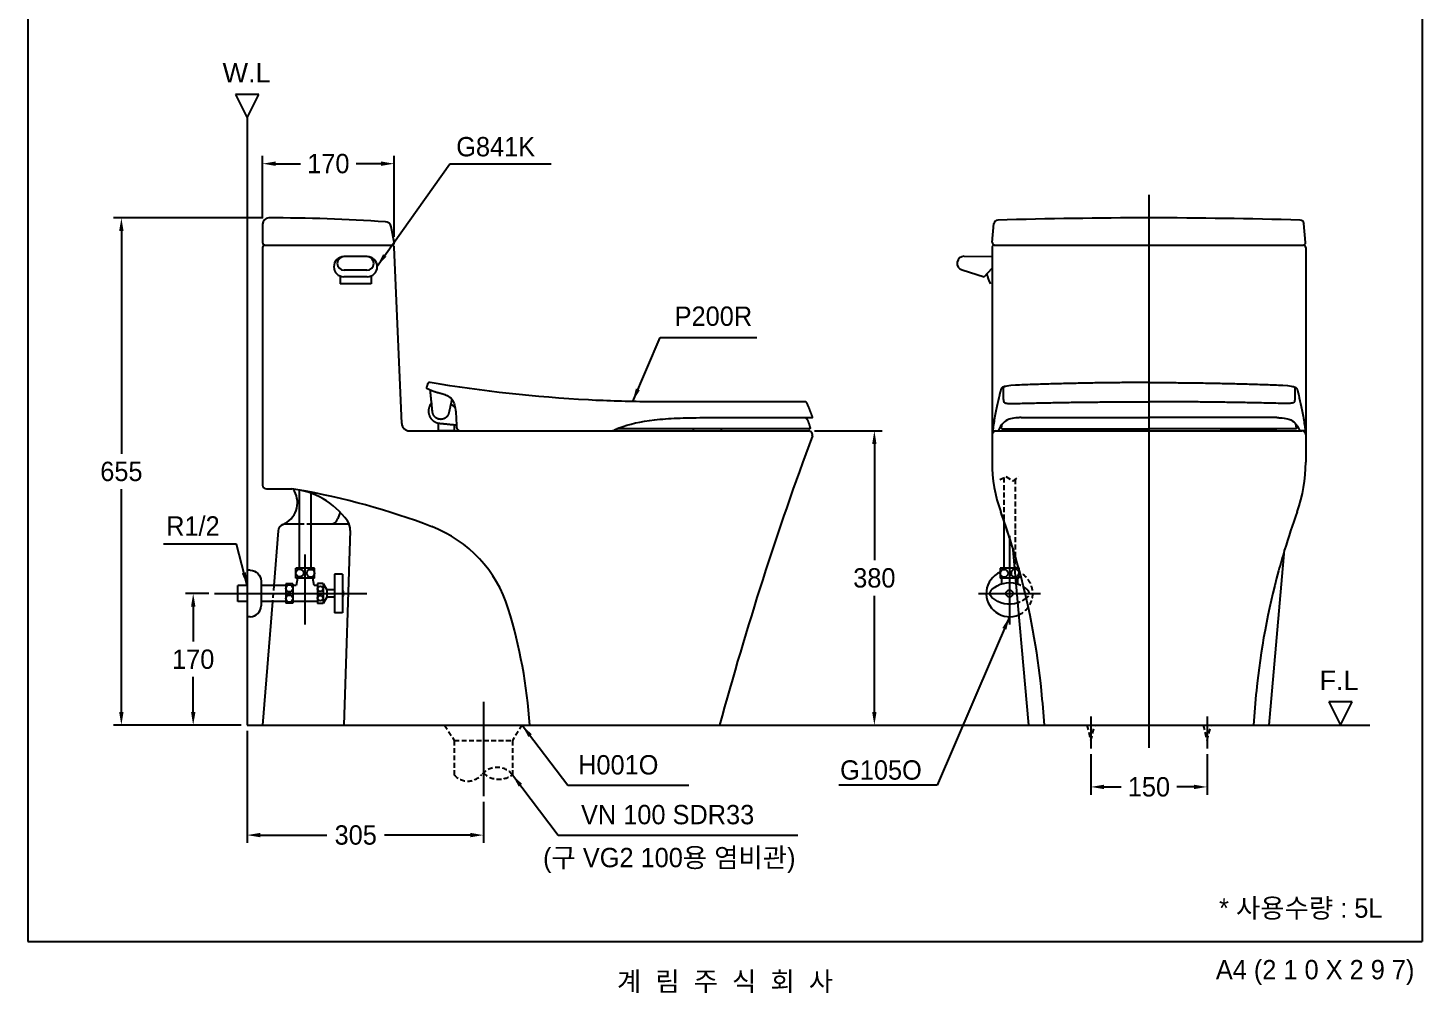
# Model space of a CAD drawing. Header units: millimetres. Extents: x 4660 to 14520, y -4429 to -1100.
# Drawn here: x 12720 to 14520, y -3697 to -2450 of the extents above; entities that cross this region are included whole.
import ezdxf
from ezdxf.enums import TextEntityAlignment as Align
from ezdxf.lldxf.tags import DXFTag

# ---------------------------------------------------------------- set-up
doc = ezdxf.new("R2010")
doc.units = ezdxf.units.MM
doc.linetypes.add('DASHED2', pattern=[9.525, 6.35, -3.175])
for name, color, linetype in [('TEXT', 7, 'Continuous'), ('내부선 및 부속', 4, 'Continuous'), ('도각라인', 255, 'Continuous'), ('외형선', 3, 'Continuous'), ('점선', 6, 'DASHED2'), ('중심선', 1, 'DASHED'), ('치수선', 7, 'Continuous')]:
    doc.layers.add(name, color=color, linetype=linetype)
doc.styles.add('____', font='')
doc.styles.add('타이틀', font='H2GTRM.TTF', dxfattribs={"height": 25})
doc.styles.get('____').set_extended_font_data('굴림')
tags = doc.linetypes.add('DASHDOT', pattern=[70, 31, -13, 13, -13]).pattern_tags.tags
tags[10:11] = [DXFTag(74, 4), DXFTag(75, 0), DXFTag(340, '0'), DXFTag(46, 0.0), DXFTag(50, 0.0), DXFTag(44, 0.0), DXFTag(45, 0.0)]
tags[8:9] = [DXFTag(74, 4), DXFTag(75, 0), DXFTag(340, '0'), DXFTag(46, 0.0), DXFTag(50, 0.0), DXFTag(44, 0.0), DXFTag(45, 0.0)]
tags[6:7] = [DXFTag(74, 4), DXFTag(75, 0), DXFTag(340, '0'), DXFTag(46, 0.0), DXFTag(50, 0.0), DXFTag(44, 0.0), DXFTag(45, 0.0)]
tags[4:5] = [DXFTag(74, 4), DXFTag(75, 0), DXFTag(340, '0'), DXFTag(46, 0.0), DXFTag(50, 0.0), DXFTag(44, 0.0), DXFTag(45, 0.0)]
tags = doc.linetypes.add('DASHED', pattern=[25.72, 12.86, -12.86]).pattern_tags.tags
tags[6:7] = [DXFTag(74, 4), DXFTag(75, 0), DXFTag(340, '0'), DXFTag(46, 0.0), DXFTag(50, 0.0), DXFTag(44, 0.0), DXFTag(45, 0.0)]
tags[4:5] = [DXFTag(74, 4), DXFTag(75, 0), DXFTag(340, '0'), DXFTag(46, 0.0), DXFTag(50, 0.0), DXFTag(44, 0.0), DXFTag(45, 0.0)]
doc.dimstyles.new('MSADIM', dxfattribs={"dimtxt": 33, "dimasz": 17, "dimexe": 10, "dimexo": 7.5, "dimgap": 10, "dimtad": 0, "dimtih": 1, "dimtoh": 1, "dimdec": 0, "dimzin": 1, "dimdsep": 46, "dimtxsty": '____', "dimcen": 11.25, "dimadec": 0, "dimazin": 0, "dimtfac": 1, "dimtdec": 0, "dimtix": 1, "dimtmove": 0, "dimatfit": 3, "dimfxl": 1, "dimtolj": 1, "dimtzin": 1, "dimarcsym": 0})

# ---------------------------------------------------------------- blocks, each defined once
blk = doc.blocks.new('*D61')
at = {"layer": '치수선', "color": 0, "linetype": 'Continuous', "lineweight": -2, "transparency": 16777216}
for p, q in [((13022.5, -2696.2), (13022.5, -2615.7)), ((13039.5, -2625.7), (13071.6, -2625.7)), ((13175.5, -2625.7), (13143.4, -2625.7)), ((13192.5, -2720.2), (13192.5, -2615.7))]:
    blk.add_line(p, q, dxfattribs=at)
at = {"layer": '치수선', "color": 0, "linetype": 'Continuous', "transparency": 16777216}
for points in [[(13039.5, -2622.8), (13039.5, -2628.5), (13022.5, -2625.7)], [(13175.5, -2622.8), (13175.5, -2628.5), (13192.5, -2625.7)]]:
    blk.add_solid(points, dxfattribs=at)
at = {"layer": '치수선', "color": 0, "linetype": 'Continuous', "transparency": 16777216, "insert": (13107.5, -2625.7), "char_height": 25, "attachment_point": 5, "style": '____'}
blk.add_mtext('\\A1;170', dxfattribs=at)
blk = doc.blocks.new('*D66')
at = {"layer": '치수선', "color": 0, "linetype": 'Continuous', "lineweight": -2, "transparency": 16777216}
for p, q in [((13023, -2695.7), (12830.3, -2695.7)), ((12840.3, -2712.7), (12840.3, -3000.3)), ((12840.3, -3333.7), (12840.3, -3046)), ((12995.1, -3350.7), (12830.3, -3350.7))]:
    blk.add_line(p, q, dxfattribs=at)
at = {"layer": '치수선', "color": 0, "linetype": 'Continuous', "transparency": 16777216}
for points in [[(12837.4, -2712.7), (12843.1, -2712.7), (12840.3, -2695.7)], [(12837.4, -3333.7), (12843.1, -3333.7), (12840.3, -3350.7)]]:
    blk.add_solid(points, dxfattribs=at)
at = {"layer": '치수선', "color": 0, "linetype": 'Continuous', "transparency": 16777216, "insert": (12840.3, -3023.2), "char_height": 25, "attachment_point": 5, "style": '____'}
blk.add_mtext('\\A1;655', dxfattribs=at)
blk = doc.blocks.new('*D57')
at = {"layer": '치수선', "color": 0, "linetype": 'Continuous', "lineweight": -2, "transparency": 16777216}
for p, q in [((13002.6, -3358.2), (13002.6, -3502.7)), ((13307.6, -3449.9), (13307.6, -3502.7)), ((13019.6, -3492.7), (13105.5, -3492.7)), ((13290.6, -3492.7), (13180.1, -3492.7))]:
    blk.add_line(p, q, dxfattribs=at)
at = {"layer": '치수선', "color": 0, "linetype": 'Continuous', "transparency": 16777216}
for points in [[(13019.6, -3489.8), (13019.6, -3495.5), (13002.6, -3492.7)], [(13290.6, -3489.8), (13290.6, -3495.5), (13307.6, -3492.7)]]:
    blk.add_solid(points, dxfattribs=at)
at = {"layer": '치수선', "color": 0, "linetype": 'Continuous', "transparency": 16777216, "insert": (13142.8, -3492.7), "char_height": 25, "attachment_point": 5, "style": '____'}
blk.add_mtext('\\A1;305', dxfattribs=at)
blk = doc.blocks.new('*D58')
at = {"layer": '치수선', "color": 0, "linetype": 'Continuous', "lineweight": -2, "transparency": 16777216}
for p, q in [((12953.1, -3180.7), (12923, -3180.7)), ((12933, -3197.7), (12933, -3242.8)), ((12933, -3333.7), (12933, -3288.5)), ((12995.1, -3350.7), (12923, -3350.7))]:
    blk.add_line(p, q, dxfattribs=at)
at = {"layer": '치수선', "color": 0, "linetype": 'Continuous', "transparency": 16777216}
for points in [[(12930.2, -3197.7), (12935.9, -3197.7), (12933, -3180.7)], [(12930.2, -3333.7), (12935.9, -3333.7), (12933, -3350.7)]]:
    blk.add_solid(points, dxfattribs=at)
at = {"layer": '치수선', "color": 0, "linetype": 'Continuous', "transparency": 16777216, "insert": (12933, -3265.7), "char_height": 25, "attachment_point": 5, "style": '____'}
blk.add_mtext('\\A1;170', dxfattribs=at)
blk = doc.blocks.new('*D59')
at = {"layer": '치수선', "color": 0, "linetype": 'Continuous', "lineweight": -2, "transparency": 16777216}
for p, q in [((13735.1, -2970.7), (13822.4, -2970.7)), ((13812.4, -2987.7), (13812.4, -3137.8)), ((13812.4, -3333.7), (13812.4, -3183.5)), ((13620.1, -3350.7), (13822.4, -3350.7))]:
    blk.add_line(p, q, dxfattribs=at)
at = {"layer": '치수선', "color": 0, "linetype": 'Continuous', "transparency": 16777216}
for points in [[(13809.6, -2987.7), (13815.2, -2987.7), (13812.4, -2970.7)], [(13809.6, -3333.7), (13815.2, -3333.7), (13812.4, -3350.7)]]:
    blk.add_solid(points, dxfattribs=at)
at = {"layer": '치수선', "color": 0, "linetype": 'Continuous', "transparency": 16777216, "insert": (13812.4, -3160.7), "char_height": 25, "attachment_point": 5, "style": '____'}
blk.add_mtext('\\A1;380', dxfattribs=at)
blk = doc.blocks.new('*D60')
at = {"layer": '치수선', "color": 0, "linetype": 'Continuous', "lineweight": -2, "transparency": 16777216}
for p, q in [((14091.9, -3388.2), (14091.9, -3440.5)), ((14241.9, -3388.2), (14241.9, -3440.5)), ((14108.9, -3430.5), (14131, -3430.5)), ((14224.9, -3430.5), (14202.8, -3430.5))]:
    blk.add_line(p, q, dxfattribs=at)
at = {"layer": '치수선', "color": 0, "linetype": 'Continuous', "transparency": 16777216}
for points in [[(14108.9, -3427.6), (14108.9, -3433.3), (14091.9, -3430.5)], [(14224.9, -3427.6), (14224.9, -3433.3), (14241.9, -3430.5)]]:
    blk.add_solid(points, dxfattribs=at)
at = {"layer": '치수선', "color": 0, "linetype": 'Continuous', "transparency": 16777216, "insert": (14166.9, -3430.5), "char_height": 25, "attachment_point": 5, "style": '____'}
blk.add_mtext('\\A1;150', dxfattribs=at)

msp = doc.modelspace()

# ---------------------------------------------------------------- linework, layer by layer
msp.add_line((13876.7, -3428.3), (13766.6, -3428.3))
at = {"layer": '내부선 및 부속'}
for p, q in [((13025.5, -2730.7), (13189.6, -2730.7)), ((13967.4, -2730.7), (14366.4, -2730.7)), ((13969.4, -2970.7), (14364.1, -2970.7)), ((13122.6, -3075.6), (13119.9, -3083.8)), ((13050.5, -3090.7), (13070.1, -3090.7)), ((13085.1, -3090.7), (13134.2, -3090.7)), ((13135.8, -3099.2), (13127.6, -3350.7))]:
    msp.add_line(p, q, dxfattribs=at)
at = {"layer": '내부선 및 부속', "linetype": 'Continuous'}
for p, q in [((13157.6, -2745.7), (13127.6, -2745.7)), ((13928.4, -2745.3), (13964.4, -2745.7)), ((13122.6, -2770.7), (13122.6, -2780.7)), ((13157.6, -2771.7), (13127.6, -2771.7)), ((13157.2, -2763.3), (13127.9, -2763.3)), ((13162.6, -2770.7), (13162.6, -2780.7)), ((13925.7, -2762.9), (13954.1, -2771.6)), ((13954.1, -2771.6), (13964.3, -2760.7)), ((13162.6, -2780.7), (13122.6, -2780.7)), ((13722.6, -2933.1), (13718.8, -2933.1)), ((13972.6, -2969.7), (13972.2, -2970.7)), ((13976.5, -2967), (13977.3, -2962)), ((14357.5, -2967), (14356.7, -2962)), ((14361.4, -2969.7), (14361.8, -2970.7)), ((13965.8, -2970.7), (13972.2, -2970.7)), ((14004.4, -2970.6), (14072.9, -2970.6)), ((14329.6, -2970.6), (14261.2, -2970.6)), ((14368.3, -2970.7), (14361.8, -2970.7)), ((13070.1, -3147.9), (13070.1, -3047.1)), ((13085.1, -3147.9), (13085.1, -3051.3)), ((13979.4, -3086.2), (13979.4, -3147.9)), ((13089.6, -3147.9), (13065.6, -3147.9)), ((13065.6, -3160.9), (13065.6, -3147.9)), ((13089.6, -3160.9), (13089.6, -3147.9)), ((13974.9, -3147.9), (13974.9, -3160.9)), ((13993.9, -3147.9), (13974.9, -3147.9)), ((13006.6, -3150.7), (13002.6, -3150.7)), ((13020.6, -3164.7), (13020.6, -3196.7)), ((13089.6, -3160.9), (13065.6, -3160.9)), ((13067.6, -3160.9), (13066.1, -3170.4)), ((13089.1, -3170.4), (13087.6, -3160.9)), ((13100.6, -3167.7), (13093.6, -3167.7)), ((13093.6, -3167.7), (13093.6, -3193.7)), ((13100.6, -3167.7), (13100.6, -3193.7)), ((13100.6, -3167.7), (13105.6, -3175.9)), ((13115.6, -3155.7), (13115.6, -3205.7)), ((13125.6, -3155.7), (13115.6, -3155.7)), ((13125.6, -3155.7), (13125.6, -3205.7)), ((13995, -3160.9), (13974.9, -3160.9)), ((13976.4, -3160.9), (13976.4, -3168.3)), ((12990.6, -3190.9), (12990.6, -3170.4)), ((13002.6, -3170.4), (12990.6, -3170.4)), ((13052.6, -3170.4), (13020.6, -3170.4)), ((13052.6, -3168.2), (13052.6, -3193.2)), ((13061.6, -3168.2), (13052.6, -3168.2)), ((13061.6, -3168.2), (13061.6, -3193.2)), ((13066.1, -3170.4), (13061.6, -3170.4)), ((13093.6, -3170.4), (13089.1, -3170.4)), ((13105.6, -3185.4), (13100.6, -3193.7)), ((13105.6, -3175.9), (13105.6, -3185.4)), ((13115.6, -3175.9), (13105.6, -3175.9)), ((13115.6, -3185.4), (13105.6, -3185.4)), ((13002.6, -3190.9), (12990.6, -3190.9)), ((13052.6, -3190.9), (13020.6, -3190.9)), ((13061.6, -3193.2), (13052.6, -3193.2)), ((13093.6, -3190.9), (13061.6, -3190.9)), ((13100.6, -3193.7), (13093.6, -3193.7)), ((13006.6, -3210.7), (13002.6, -3210.7)), ((13125.6, -3205.7), (13115.6, -3205.7))]:
    msp.add_line(p, q, dxfattribs=at)
at = {"layer": '내부선 및 부속', "linetype": 'Continuous', "flags": 128}
for points in [[(13006.6, -3150.7, -0.414214), (13020.6, -3164.7)], [(13964.2, -3175.5, -0.256623), (13995.7, -3167.8, -0.256623)], [(13125.6, -3176.2, -0.31563), (13125.6, -3185.2)], [(13964.2, -3185.8, -0.44), (13964.2, -3175.5)], [(13997.9, -3192.8, -0.275124), (13964.2, -3185.8)]]:
    msp.add_lwpolyline(points, format="xyb", dxfattribs=at)
at = {"layer": '내부선 및 부속', "linetype": 'Continuous'}
for centre, radius in [((13070.6, -3154.3), 5), ((13084.6, -3154.5), 5), ((13980, -3154.5), 5), ((13057.1, -3174.2), 4.5), ((13057.1, -3187.2), 4.5), ((13097.1, -3174.7), 3.5), ((13097.1, -3186.7), 3.5), ((13986.9, -3180.7), 4.5)]:
    msp.add_circle(centre, radius, dxfattribs=at)
for centre, radius, start, end in [((13127.6, -2758.7), 13, 90, 270), ((13127.9, -2754.5), 8.82, 90, 270), ((13157.2, -2754.5), 8.82, 270, 90), ((13157.6, -2758.7), 13, 270, 90), ((13928.3, -2754.3), 9, 89.4, 253.0627), ((13982.7, -2765.9), 25, 184.1191, 216.2699), ((13993.9, -3154.3), 5, 88.6343, 281.5249), ((13986.9, -3180.7), 30, 113.5781, 294.2473), ((13986.9, -3180.7), 30, 66.4216, 66.4217), ((13986.9, -3180.7), 30, 64.6635, 66.4217), ((13006.6, -3196.7), 14, 270, 360)]:
    msp.add_arc(centre, radius, start, end, dxfattribs=at)
at = {"layer": '내부선 및 부속'}
for centre, radius, start, end in [((13969.4, -2975.7), 5, 90, 180), ((14364.4, -2975.7), 5, 0, 90), ((13050.8, -3145.2), 100, 35.6743, 84.584), ((12908.7, -3963), 930, 69.0641, 80.1397), ((13110.4, -3080.7), 10, 270, 341.6798), ((13115.8, -3098.6), 20, 358.1297, 35.6743), ((13182, -3248.5), 165, 17.0126, 69.0641), ((13013.7, -3420.6), 1022, 15.2638, 16.8471), ((15320.2, -3420.6), 1022, 163.1529, 164.7362), ((13092.8, -3399), 940, 5.6719, 15.2638), ((15241.1, -3399), 940, 164.7362, 174.3281), ((12699.1, -3396.2), 670, 3.8984, 17.0126), ((12555.4, -3452.4), 1480, 3.9408, 5.6719), ((15778.4, -3452.4), 1480, 174.3281, 176.0592)]:
    msp.add_arc(centre, radius, start, end, dxfattribs=at)
at = {"layer": '내부선 및 부속', "linetype": 'Continuous'}
for points, weights in [([(13235.5, -2910.4), (13234.8, -2912.7), (13234.1, -2915)], [1, 0.999970078468, 1]), ([(13234.1, -2915.2), (13234.1, -2915.6), (13234.5, -2915.7)], [1, 0.762517511845, 1]), ([(13234.7, -2915.7), (13236.9, -2916.7), (13239.1, -2917.7)], [1, 0.999999582767, 1]), ([(13238.9, -2908.3), (13236.2, -2907.8), (13235.5, -2910.4)], [1, 0.749919593334, 1]), ([(13978.8, -2914.8), (13978.5, -2921.2), (13978.7, -2927.6)], [1, 0.999331116676, 1]), ([(14167.1, -2908.3), (14080.8, -2908.3), (13994.5, -2911.7)], [1, 0.999801695347, 1]), ([(14166.9, -2908.3), (14253.3, -2908.3), (14339.6, -2911.7)], [1, 0.999801695347, 1]), ([(14355.3, -2914.8), (14355.5, -2921.2), (14355.3, -2927.6)], [1, 0.999331116676, 1]), ([(13258.5, -2924), (13259.6, -2924.5), (13260.7, -2925)], [1, 0.99953597784, 1]), ([(13725.4, -2934.9), (13724.6, -2933.1), (13722.6, -2933.1)], [1, 0.838239252567, 1]), ([(13997.9, -2935.2), (14082.5, -2933.1), (14167.1, -2933.1)], [1, 0.99992954731, 1]), ([(14336.2, -2935.2), (14251.6, -2933.1), (14166.9, -2933.1)], [1, 0.99992954731, 1]), ([(13249.2, -2955.2), (13242.8, -2953.1), (13242, -2946.4)], [1, 0.845558404922, 1]), ([(13263.2, -2946.6), (13261.9, -2955.2), (13253.3, -2955.8)], [1, 0.778466165066, 1]), ([(13264.3, -2941.5), (13263.7, -2944.1), (13263.2, -2946.6)], [1, 0.999999940395, 1]), ([(13269, -2938.8), (13267.3, -2937.3), (13265.6, -2935.6)], [1, 0.999857485294, 1]), ([(13271.3, -2940.8), (13270.1, -2939.8), (13269, -2938.8)], [1, 0.999840557575, 1]), ([(13732.6, -2952.9), (13729.5, -2943.7), (13725.4, -2934.9)], [1, 0.99825656414, 1]), ([(13253.3, -2955.8), (13251.2, -2955.9), (13249.2, -2955.2)], [1, 0.980963885784, 1]), ([(13273, -2965.6), (13273.1, -2969.3), (13276.6, -2970.4)], [1, 0.81437176466, 1]), ([(13474.4, -2970.4), (13475.5, -2970.2), (13476.5, -2969.7)], [1, 0.994379520416, 1]), ([(13476.5, -2969.7), (13479.8, -2968.2), (13483.1, -2966.8)], [1, 0.999503850937, 1]), ([(13578.5, -2969.7), (13578.5, -2970.7), (13579.5, -2970.7)], [1, 0.708719313145, 1]), ([(13614.1, -2970.7), (13615.1, -2970.7), (13615.1, -2969.7)], [1, 0.709335029125, 1]), ([(13723.3, -2953.6), (13725.3, -2955.1), (13726.3, -2957.3)], [1, 0.965744435787, 1]), ([(13726.3, -2957.3), (13728.2, -2962), (13729.4, -2966.8)], [1, 0.997080266476, 1]), ([(13729.5, -2967.1), (13729.5, -2967.8), (13728.8, -2968)], [1, 0.819941341877, 1]), ([(13732.1, -2953.6), (13732.2, -2953.6), (13732.3, -2953.5)], [1, 0.980897367001, 1]), ([(13732.5, -2953.4), (13732.5, -2953.4), (13732.6, -2953.3)], [1, 0.976763367653, 1]), ([(13965.9, -2965.3), (13965.6, -2967.7), (13965.3, -2970.1)], [1, 0.999997913837, 1]), ([(14003.4, -2969.6), (14003.4, -2970.6), (14004.4, -2970.6)], [1, 0.708719015121, 1]), ([(14072.9, -2970.6), (14073.9, -2970.6), (14073.9, -2969.6)], [1, 0.712833285332, 1]), ([(14261.2, -2970.6), (14260.2, -2970.6), (14260.2, -2969.6)], [1, 0.712833285332, 1]), ([(14330.6, -2969.6), (14330.6, -2970.6), (14329.6, -2970.6)], [1, 0.708719015121, 1]), ([(14368.1, -2965.3), (14368.4, -2967.7), (14368.7, -2970.1)], [1, 0.999997913837, 1]), ([(13472.2, -2970.7), (13473.3, -2970.7), (13474.4, -2970.4)], [1, 0.993760943413, 1])]:
    msp.add_rational_spline(points, weights, degree=2, dxfattribs=at)
for points, degree in [([(13234.1, -2915), (13234.1, -2915.1), (13234.1, -2915.1), (13234.1, -2915.1), (13234.1, -2915.1), (13234.1, -2915.2)], 5), ([(13234.5, -2915.7), (13234.5, -2915.7), (13234.6, -2915.7), (13234.6, -2915.7), (13234.6, -2915.7), (13234.7, -2915.7)], 5), ([(13239.1, -2908.3), (13239, -2908.3), (13239, -2908.3), (13239, -2908.3), (13238.9, -2908.3), (13238.9, -2908.3)], 5), ([(13994.5, -2911.7), (13985.8, -2912.1), (13978.9, -2913.4), (13978.8, -2914.8)], 3), ([(14339.6, -2911.7), (14348.3, -2912.1), (14355.2, -2913.4), (14355.3, -2914.8)], 3), ([(13239.1, -2917.7), (13242.8, -2919.3), (13246.6, -2920.9), (13250.7, -2921.5), (13254.7, -2922.5), (13258.5, -2924)], 5), ([(13242, -2946.4), (13240.5, -2932.1), (13239.1, -2917.9)], 2), ([(13260.7, -2925), (13261.5, -2925.4), (13262.4, -2925.9), (13263.2, -2926.4), (13264, -2927), (13264.7, -2927.6)], 5), ([(13266.9, -2929.7), (13265.6, -2935.6), (13264.3, -2941.5)], 2), ([(13976.3, -2916.1), (13975.4, -2917.6), (13975.4, -2919.6), (13974.5, -2921), (13974.2, -2922.7), (13973.8, -2924.4)], 5), ([(13978.7, -2927.6), (13978.8, -2928.2), (13978.8, -2928.9), (13978.7, -2929.5), (13978.9, -2930.2), (13979, -2930.8)], 5), ([(14355.3, -2927.6), (14355.3, -2928.2), (14355.3, -2928.9), (14355.3, -2929.5), (14355.1, -2930.2), (14355.1, -2930.8)], 5), ([(14357.8, -2916.1), (14358.6, -2917.6), (14358.6, -2919.6), (14359.5, -2921), (14359.9, -2922.7), (14360.2, -2924.4)], 5), ([(13249.3, -2960.6), (13249.3, -2965.6), (13249.3, -2970.7)], 2), ([(13250.2, -2960.8), (13259.2, -2961.7), (13268.3, -2962.6)], 2), ([(13268.3, -2962.6), (13270.6, -2962.8), (13272.9, -2963)], 2), ([(13270.3, -2970.7), (13270.3, -2966.7), (13270.3, -2962.8)], 2), ([(13728.2, -2968.1), (13604.1, -2968.1), (13480, -2968.1)], 2), ([(13578.5, -2968.2), (13578.5, -2968.9), (13578.5, -2969.7)], 2), ([(13591.7, -2953.6), (13661.9, -2953.6), (13732.1, -2953.6)], 2), ([(13615.1, -2969.7), (13615.1, -2968.9), (13615.1, -2968.2)], 2), ([(13729.4, -2966.8), (13729.5, -2966.9), (13729.5, -2966.9), (13729.5, -2967), (13729.5, -2967), (13729.5, -2967.1)], 5), ([(13732.3, -2953.5), (13732.3, -2953.5), (13732.4, -2953.5), (13732.4, -2953.5), (13732.4, -2953.5), (13732.5, -2953.4)], 5), ([(13732.6, -2953.3), (13732.6, -2953.2), (13732.6, -2953.1), (13732.6, -2953), (13732.6, -2953), (13732.6, -2952.9)], 5), ([(13977.6, -2968.1), (14068.9, -2968.1), (14160.3, -2968.1)], 2), ([(14001.8, -2953.6), (14000.5, -2953.6), (13999.1, -2953.6), (13997.8, -2953.8), (13996.4, -2953.8), (13995.1, -2954)], 5), ([(14001.8, -2953.6), (14084.5, -2953.6), (14167.1, -2953.6)], 2), ([(14003.4, -2968.1), (14003.4, -2968.9), (14003.4, -2969.6)], 2), ([(14073.9, -2969.6), (14073.9, -2968.9), (14073.9, -2968.1)], 2), ([(14160.3, -2968.1), (14163.7, -2968.1), (14167, -2968.1)], 2), ([(14332.2, -2953.6), (14249.6, -2953.6), (14166.9, -2953.6)], 2), ([(14173.7, -2968.1), (14170.4, -2968.1), (14167, -2968.1)], 2), ([(14356.5, -2968.1), (14265.1, -2968.1), (14173.8, -2968.1)], 2), ([(14260.2, -2969.6), (14260.2, -2968.9), (14260.2, -2968.1)], 2), ([(14330.6, -2968.1), (14330.6, -2968.9), (14330.6, -2969.6)], 2), ([(14332.2, -2953.6), (14333.6, -2953.6), (14334.9, -2953.6), (14336.3, -2953.8), (14337.6, -2953.8), (14339, -2954)], 5), ([(13276.6, -2970.4), (13277, -2970.5), (13277.4, -2970.6), (13277.8, -2970.7), (13278.2, -2970.7), (13278.6, -2970.7)], 5)]:
    msp.add_open_spline(points, degree=degree, dxfattribs=at)
for points, knots in [([(13718.8, -2933.1), (13665.9, -2933.2), (13606.2, -2933.1), (13539.7, -2933.2), (13500.8, -2933.1), (13400.1, -2930), (13306.7, -2919.7), (13239.1, -2908.3)], [0, 0, 0, 0, 0.329654, 0.372244, 0.41482, 0.5725, 1, 1, 1, 1]), ([(13981.4, -2913.2), (13980.8, -2913.3), (13979.6, -2913.7), (13978.1, -2914.3), (13977, -2915.1), (13976.4, -2915.7), (13976.3, -2916.1)], [0, 0, 0, 0, 0.334847, 0.592015, 0.806373, 1, 1, 1, 1]), ([(14352.6, -2913.2), (14353.3, -2913.3), (14354.4, -2913.7), (14355.9, -2914.3), (14357.1, -2915.1), (14357.6, -2915.7), (14357.8, -2916.1)], [0, 0, 0, 0, 0.334847, 0.592015, 0.806373, 1, 1, 1, 1]), ([(13264.7, -2927.6), (13265.5, -2928.2), (13266.9, -2929.6), (13269.3, -2933.4), (13271.4, -2939.7), (13272.4, -2951.1), (13272.8, -2959.9), (13273, -2965.6)], [0, 0, 0, 0, 0.077293, 0.145803, 0.337667, 0.56877, 1, 1, 1, 1]), ([(13973.8, -2924.4), (13972.8, -2929.4), (13970.9, -2936.9), (13968.8, -2947.6), (13967.2, -2956.3), (13966.3, -2962.4), (13965.9, -2965.3)], [0, 0, 0, 0, 0.363376, 0.561739, 0.784101, 1, 1, 1, 1]), ([(13979, -2930.8), (13979.1, -2931.4), (13979.1, -2932.3), (13979.9, -2934.1), (13982.9, -2935.1), (13986.8, -2935.3), (13992, -2935.3), (13995.5, -2935.2), (13997.8, -2935.2)], [0, 0, 0, 0, 0.080098, 0.130289, 0.260977, 0.509166, 0.671258, 1, 1, 1, 1]), ([(14355.1, -2930.8), (14355, -2931.4), (14355, -2932.3), (14354.1, -2934.1), (14351.1, -2935.1), (14347.3, -2935.3), (14342, -2935.3), (14338.5, -2935.2), (14336.2, -2935.2)], [0, 0, 0, 0, 0.080098, 0.130289, 0.260977, 0.509166, 0.671258, 1, 1, 1, 1]), ([(14360.2, -2924.4), (14361.2, -2929.4), (14363.1, -2936.9), (14365.3, -2947.6), (14366.8, -2956.3), (14367.7, -2962.4), (14368.1, -2965.3)], [0, 0, 0, 0, 0.363376, 0.561739, 0.784101, 1, 1, 1, 1]), ([(13483.1, -2966.8), (13495.8, -2961.8), (13510.7, -2958.5), (13537.9, -2955.4), (13547.5, -2954.7), (13568.1, -2953.9), (13579, -2953.6), (13591.7, -2953.6)], [0, 0, 0, 0, 0.485452, 0.485452, 0.744131, 0.744131, 1, 1, 1, 1]), ([(13995.1, -2954), (13991.5, -2954.3), (13988.6, -2954.8), (13983.2, -2956.7), (13980.8, -2958.4), (13976.2, -2963), (13974.3, -2965.9), (13972.6, -2969.7)], [0, 0, 0, 0, 0.272913, 0.272913, 0.636696, 0.636696, 1, 1, 1, 1]), ([(14339, -2954), (14342.6, -2954.3), (14345.4, -2954.8), (14350.8, -2956.7), (14353.2, -2958.4), (14357.8, -2963), (14359.8, -2965.9), (14361.4, -2969.7)], [0, 0, 0, 0, 0.272913, 0.272913, 0.636696, 0.636696, 1, 1, 1, 1])]:
    msp.add_open_spline(points, degree=3, knots=knots, dxfattribs=at)
for points, weights, knots in [([(13240.8, -2934.6), (13239.4, -2936.1), (13238.4, -2938.1), (13234.8, -2945.3), (13238.5, -2952.4), (13242.3, -2959.6), (13250.2, -2960.8)], [1, 0.991018652916, 1, 0.891394913197, 1, 0.891394913197, 1], [0, 0, 0, 0.124781, 0.124781, 0.56239, 0.56239, 1, 1, 1]), ([(13976.5, -2967), (13976.5, -2967.5), (13976.8, -2967.8), (13977.1, -2968.1), (13977.6, -2968.1)], [1, 0.920018672943, 1, 0.920018672943, 1], [0, 0, 0, 0.5, 0.5, 1, 1, 1]), ([(14357.5, -2967), (14357.5, -2967.5), (14357.2, -2967.8), (14356.9, -2968.1), (14356.5, -2968.1)], [1, 0.920018672943, 1, 0.920018672943, 1], [0, 0, 0, 0.5, 0.5, 1, 1, 1]), ([(13965.3, -2970.1), (13965.3, -2970.3), (13965.4, -2970.5), (13965.6, -2970.7), (13965.8, -2970.7)], [1, 0.923782348633, 1, 0.923782348633, 1], [0, 0, 0, 0.5, 0.5, 1, 1, 1]), ([(14368.7, -2970.1), (14368.8, -2970.3), (14368.6, -2970.5), (14368.5, -2970.7), (14368.3, -2970.7)], [1, 0.923782348633, 1, 0.923782348633, 1], [0, 0, 0, 0.5, 0.5, 1, 1, 1])]:
    msp.add_rational_spline(points, weights, degree=2, knots=knots, dxfattribs=at)
at = {"layer": '도각라인', "color": 7}
for p, q in [((12719.6, -1099.9), (12719.6, -3629.9)), ((14519.6, -1099.9), (14519.6, -3629.9)), ((12719.6, -3629.9), (14519.6, -3629.9))]:
    msp.add_line(p, q, dxfattribs=at)
at = {"layer": '외형선', "linetype": 'Continuous'}
for p, q in [((13017.6, -2536.3), (12987.6, -2536.3)), ((12987.6, -2536.3), (13002.6, -2566.3)), ((13002.6, -2566.3), (13017.6, -2536.3)), ((13002.6, -2566.3), (13002.6, -3350.7)), ((14429.3, -3320.7), (14399.3, -3320.7)), ((14399.3, -3320.7), (14414.3, -3350.7)), ((14414.3, -3350.7), (14429.3, -3320.7))]:
    msp.add_line(p, q, dxfattribs=at)
at = {"layer": '외형선'}
for p, q in [((13022.5, -2703.7), (13022.5, -2727.7)), ((13192.5, -2727.1), (13188.6, -2707.1)), ((13964.7, -2727.4), (13966.8, -2703.1)), ((14369.1, -2727.4), (14367, -2703.1)), ((13022.6, -2733.7), (13022.6, -3040.7)), ((13025.5, -2730.7), (13189.6, -2730.7)), ((13202.2, -2961.1), (13192.6, -2733.5)), ((13964.4, -2733.7), (13964.4, -3011.1)), ((13967.4, -2730.7), (14366.4, -2730.7)), ((14369.4, -2733.7), (14369.4, -3011.1)), ((13212.2, -2970.7), (13727.6, -2970.7)), ((13027.6, -3045.7), (13060.3, -3045.7)), ((13063.6, -3048.7), (13062, -3045.8)), ((13042.6, -3099.9), (13037, -3170.4)), ((14011.9, -3350.7), (13991.8, -3124.4)), ((14321.9, -3350.7), (14342, -3124.4)), ((13035.3, -3190.9), (13022.6, -3350.7)), ((13002.6, -3350.7), (14452.1, -3350.7)), ((14011.9, -3350.7), (14321.9, -3350.7))]:
    msp.add_line(p, q, dxfattribs=at)
for centre, radius, start, end in [((13030.5, -2703.7), 8, 90, 180), ((13030.5, -4962.9), 2267.2, 86.1874, 90), ((13971.8, -2703.5), 5, 91.6704, 175.1009), ((14166.9, -9395.7), 6700, 88.32964, 91.67036), ((14362.1, -2703.5), 5, 4.8991, 88.3296), ((13180.7, -2708.7), 8, 10.9729, 90), ((13025.5, -2727.7), 3, 180, 270), ((13025.6, -2733.7), 3, 90, 180), ((13189.5, -2727.7), 3, 270, 10.9729), ((13189.6, -2733.7), 3, 1.2448, 90), ((13967.4, -2733.7), 3, 90, 180), ((13967.7, -2727.7), 3, 175.1009, 270), ((14366.1, -2727.7), 3, 270, 4.8991), ((14366.4, -2733.7), 3, 0, 90), ((13212.2, -2960.7), 10, 182.3999, 270), ((17877.2, -4512.3), 4420, 159.6777, 164.7635), ((13727.6, -2975.7), 5, 337.1406, 90), ((14154.4, -3011.1), 190, 180, 199.7435), ((14179.4, -3011.1), 190, 340.2565, 0), ((13027.6, -3040.7), 5, 180, 270), ((13037.6, -3063.6), 30, 292.0243, 29.7871), ((13013.7, -3420.6), 1022, 16.8471, 19.7435), ((13013.7, -3420.6), 1022, 17.7678, 19.7435), ((15320.2, -3420.6), 1022, 160.2565, 163.1529), ((13052.6, -3100.7), 10, 112.0243, 175.4333)]:
    msp.add_arc(centre, radius, start, end, dxfattribs=at)
at = {"layer": '외형선', "linetype": 'Continuous'}
for points, degree in [([(13728.8, -2968), (13728.7, -2968.1), (13728.6, -2968.1), (13728.5, -2968.1), (13728.3, -2968.1), (13728.2, -2968.1)], 5), ([(13270.3, -2970.7), (13259.8, -2970.7), (13249.3, -2970.7)], 2), ([(13278.6, -2970.7), (13327, -2970.7), (13375.4, -2970.7)], 2), ([(13375.4, -2970.7), (13423.8, -2970.7), (13472.2, -2970.7)], 2)]:
    msp.add_open_spline(points, degree=degree, dxfattribs=at)
at = {"layer": '점선'}
for p, q in [((13974.6, -3033.4), (13982.3, -3029.8)), ((13979.4, -3031.2), (13979.4, -3086.2)), ((13982.3, -3029.8), (13991.6, -3035.7)), ((13991.6, -3035.7), (13999.1, -3029.4)), ((13994.4, -3033.3), (13994.4, -3098.4)), ((13070.1, -3090.7), (13085.1, -3090.7)), ((13994.4, -3098.4), (13994.4, -3147.9)), ((13998.9, -3147.9), (13993.9, -3147.9)), ((13998.9, -3147.9), (13998.9, -3160.9)), ((13998.9, -3160.9), (13995, -3160.9)), ((13997.4, -3160.9), (13997.4, -3168.3)), ((13037, -3170.4), (13035.3, -3190.9)), ((13257.6, -3350.7), (13270.1, -3370.7)), ((13357.6, -3350.7), (13345.1, -3370.7)), ((14086.9, -3350.7), (14091.9, -3370.7)), ((14091.9, -3370.7), (14096.9, -3350.7)), ((14236.9, -3350.7), (14241.9, -3370.7)), ((14241.9, -3370.7), (14246.9, -3350.7)), ((13270.1, -3370.7), (13270.1, -3415.1)), ((13270.1, -3370.7), (13345.1, -3370.7)), ((13345.1, -3370.7), (13345.1, -3414.8))]:
    msp.add_line(p, q, dxfattribs=at)
at = {"layer": '점선', "flags": 128}
for points in [[(13995.7, -3167.8, -0.07563), (14004.9, -3171.9)], [(14004.9, -3171.9, -0.044231), (14009.6, -3175.5)], [(14009.6, -3185.8, -0.011173), (14008.5, -3186.8, -0.011173)], [(14009.6, -3175.5, -0.44), (14009.6, -3185.8)], [(14008.5, -3186.8, -0.091491), (13997.9, -3192.8)]]:
    msp.add_lwpolyline(points, format="xyb", dxfattribs=at)
at = {"layer": '점선'}
for centre, radius, start, end in [((13993.9, -3154.3), 5, 281.5249, 88.6343), ((13986.9, -3180.7), 30, 294.2473, 64.6635), ((13287.6, -3399.3), 23.6, 222.2205, 320.2275), ((13325.3, -3430.6), 25.4, 38.5927, 140.2275), ((13327.7, -3391.2), 29.3, 226.4632, 306.3085)]:
    msp.add_arc(centre, radius, start, end, dxfattribs=at)
at = {"layer": '중심선'}
msp.add_line((14166.9, -2665.7), (14166.9, -3379.8), dxfattribs=at)
msp.add_line((14166.9, -2665.7), (14166.9, -3379.8), dxfattribs=at)
at = {"layer": '중심선', "linetype": 'DASHDOT'}
for p, q in [((13986.9, -3106.2), (13986.9, -3220.7)), ((13077.6, -3220.9), (13077.6, -3130.5)), ((12960.6, -3180.7), (13157, -3180.7)), ((13946.9, -3180.7), (14026.9, -3180.7)), ((13307.6, -3320.7), (13307.6, -3350.7)), ((13307.6, -3320.7), (13307.6, -3442.4)), ((14091.9, -3339.6), (14091.9, -3380.7)), ((14241.9, -3339.6), (14241.9, -3380.7))]:
    msp.add_line(p, q, dxfattribs=at)
at = {"layer": '치수선', "linetype": 'Continuous'}
for p, q in [((13281.3, -2625.7), (13395, -2625.7)), ((13552.8, -2850.1), (13660.5, -2850.1)), ((13433.7, -3428.1), (13572.7, -3428.1)), ((13421.3, -3492.7), (13713.6, -3492.7))]:
    msp.add_line(p, q, dxfattribs=at)

# ---------------------------------------------------------------- texts
at = {"layer": 'TEXT', "style": '타이틀'}
for s, p in [('* 사용수량 : 5L', (14362.9, -3586.9)), ('계  림  주  식  회  사', (13619.6, -3681.6))]:
    msp.add_text(s, height=25, dxfattribs=at).set_placement(p, align=Align.MIDDLE_CENTER)
msp.add_text('A4 (2 1 0 X 2 9 7)', height=25, dxfattribs=at).set_placement((14509.6, -3666.4), align=Align.MIDDLE_RIGHT)
at = {"layer": 'TEXT', "char_height": 25, "attachment_point": 1, "line_spacing_factor": 0.963855, "style": '타이틀'}
for s, insert, width in [('\\fArial;W.L', (12970.9, -2495.7), 248.993), ('\\A1;G841K', (13272.6, -2591.2), 248.993), ('\\A1;P200R', (13554.6, -2810.1), 248.993), ('\\fArial;F.L', (14387.1, -3280.3), 248.993), ('\\A1; G105O', (13759.1, -3396.1), 248.993), ('\\A1;VN 100 SDR33', (13433.7, -3453.7), 379.657), ('\\A1;(구 VG2 100{\\fGulim|b0|i0|c129|p50;용 염비관)}', (13384.7, -3509.2), 379.657)]:
    msp.add_mtext(s, dxfattribs=dict(at, insert=insert, width=width))
at = {"layer": '치수선', "linetype": 'Continuous', "char_height": 25, "attachment_point": 1, "line_spacing_factor": 0.963855, "style": '타이틀'}
for s, insert, width in [('\\A1;R1/2', (12898.1, -3081), 248.993), ('\\A1; H001O', (13420.9, -3389.4), 361.787)]:
    msp.add_mtext(s, dxfattribs=dict(at, insert=insert, width=width))

# ---------------------------------------------------------------- dimensions: what is measured, and where the dimension line sits
at = {"layer": '치수선', "linetype": 'Continuous'}
for base, p1, p2, picture, middle in [((13192.5, -2625.7), (13022.5, -2703.7), (13192.5, -2727.7), '*D61', (13107.5, -2625.7)), ((14241.9, -3430.5), (14091.9, -3380.7), (14241.9, -3380.7), '*D60', (14166.9, -3430.5))]:
    dim = msp.add_linear_dim(base=base, p1=p1, p2=p2, dimstyle='MSADIM', override={"dimtxt": 25}, dxfattribs=at)
    dim.commit()
    dim.dimension.update_dxf_attribs({"geometry": picture, "text_midpoint": middle})
for base, p1, p2, picture, middle in [((12840.3, -2695.7), (13002.6, -3350.7), (13030.5, -2695.7), '*D66', (12840.3, -3023.2)), ((12933, -3350.7), (12960.6, -3180.7), (13002.6, -3350.7), '*D58', (12933, -3265.7))]:
    dim = msp.add_linear_dim(base=base, p1=p1, p2=p2, angle=90, dimstyle='MSADIM', override={"dimtxt": 25}, dxfattribs=at)
    dim.commit()
    dim.dimension.update_dxf_attribs({"geometry": picture, "text_midpoint": middle})
dim = msp.add_linear_dim(base=(13812.4, -3350.7), p1=(13727.6, -2970.7), p2=(13612.6, -3350.7), angle=90, dimstyle='MSADIM', override={"dimtxt": 25}, dxfattribs=at)
dim.commit()
dim.dimension.update_dxf_attribs({"geometry": '*D59', "text_midpoint": (13812.4, -3160.7), "dimtype": 160})
dim = msp.add_linear_dim(base=(13307.6, -3492.7), p1=(13002.6, -3350.7), p2=(13307.6, -3442.4), dimstyle='MSADIM', override={"dimtxt": 25}, dxfattribs=at)
dim.commit()
dim.dimension.update_dxf_attribs({"geometry": '*D57', "text_midpoint": (13142.8, -3492.7), "dimtype": 160})

# ---------------------------------------------------------------- leaders
at = {"layer": '치수선', "linetype": 'Continuous', "annotation_type": 0, "has_hookline": 1, "hookline_direction": 0}
for points in [[(13170.5, -2758), (13264.3, -2625.7), (13281.3, -2625.7)], [(13500.4, -2932.7), (13535.8, -2850.1), (13552.8, -2850.1)], [(13357.6, -3350.7), (13416.7, -3428.1), (13433.7, -3428.1)], [(13345.1, -3414.8), (13404.3, -3492.7), (13421.3, -3492.7)]]:
    msp.add_leader(points, dimstyle='MSADIM', override={"dimtxt": 25}, dxfattribs=at)
at = {"layer": '치수선', "linetype": 'Continuous'}
msp.add_leader([(13002.6, -3170.4), (12988.9, -3116.8), (12894.6, -3116.8)], dimstyle='MSADIM', override={"dimtxt": 25}, dxfattribs=at)
at = {"layer": '치수선', "linetype": 'Continuous', "annotation_type": 0, "has_hookline": 1, "hookline_direction": 0, "horizontal_direction": (-1, 0, 0)}
msp.add_leader([(13986.9, -3210.7), (13893.7, -3428.3), (13876.7, -3428.3)], dimstyle='MSADIM', override={"dimtxt": 25}, dxfattribs=at)

doc.saveas('drawing.dxf')
